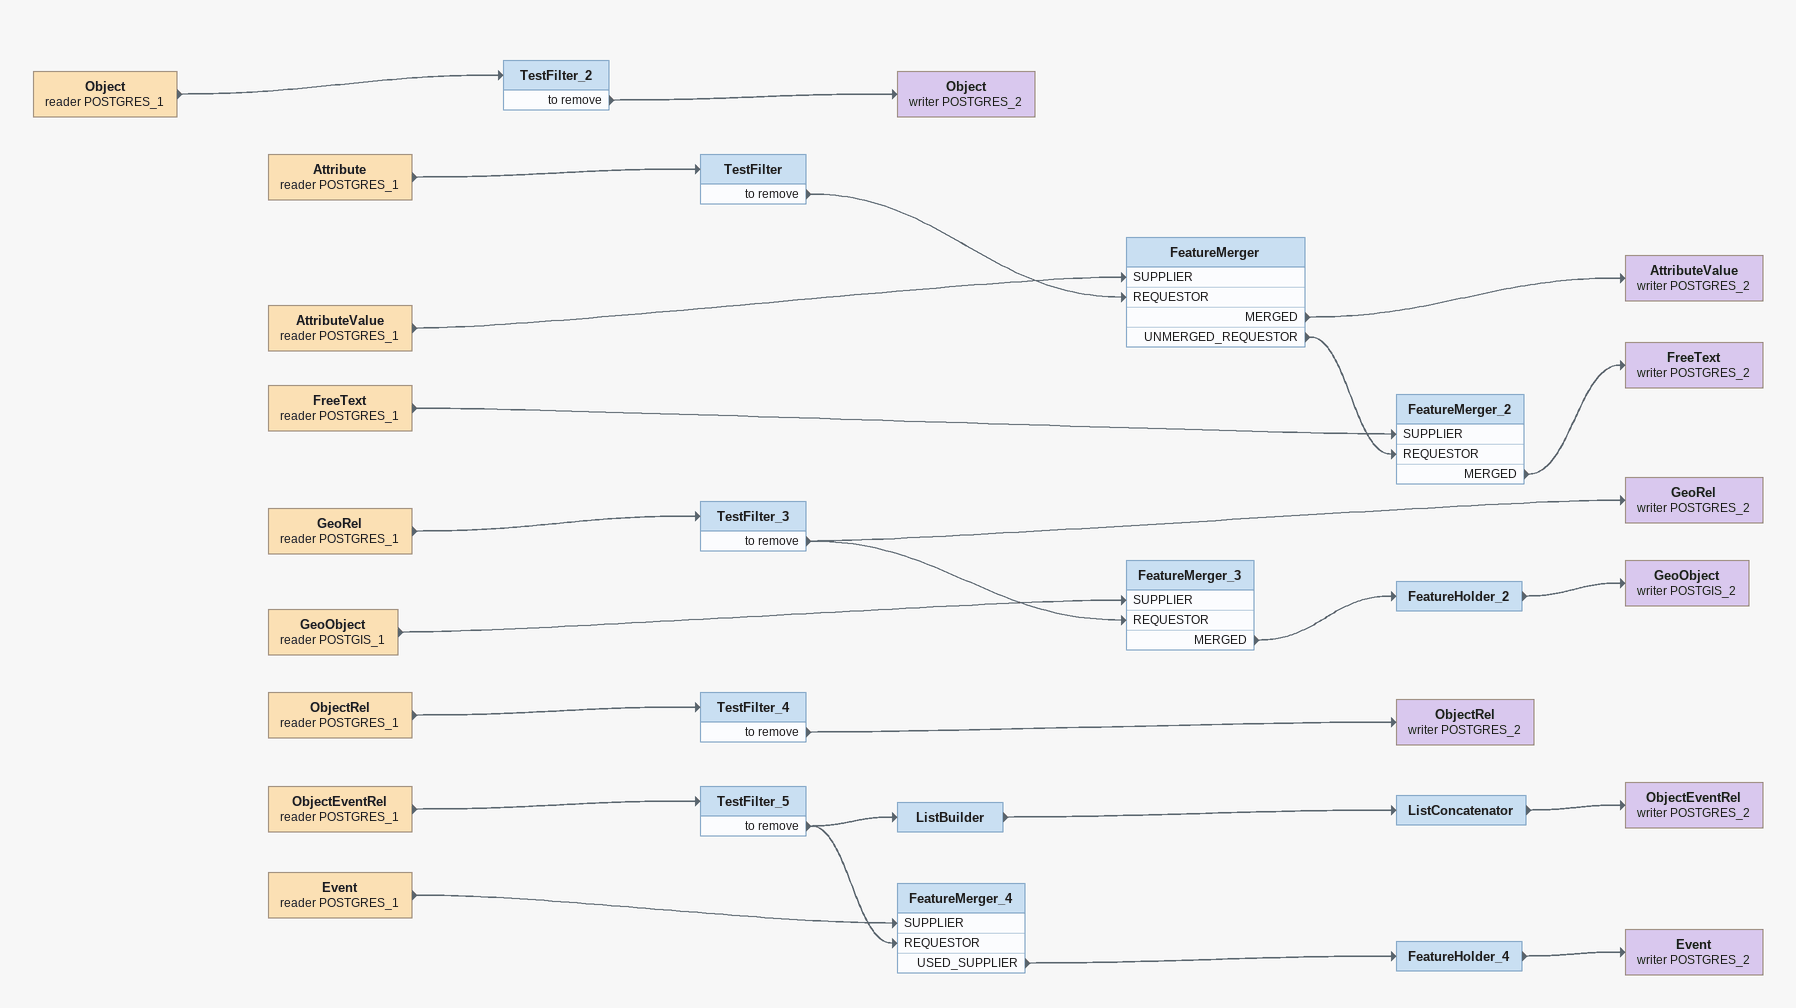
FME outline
Object (reader POSTGRES_1)
    -> TestFilter_2
TestFilter_2
    to remove -> Object (writer POSTGRES_2)
Object (writer POSTGRES_2)
ObjectRel (reader POSTGRES_1)
    -> TestFilter_4
TestFilter_4
    to remove -> ObjectRel (writer POSTGRES_2)
ObjectRel (writer POSTGRES_2)
ObjectEventRel (reader POSTGRES_1)
    -> TestFilter_5
TestFilter_5
    to remove -> ListBuilder
    to remove -> FeatureMerger_4 [REQUESTOR]
ListBuilder
    -> ListConcatenator
ListConcatenator
    -> ObjectEventRel (writer POSTGRES_2)
ObjectEventRel (writer POSTGRES_2)
Event (reader POSTGRES_1)
    -> FeatureMerger_4 [SUPPLIER]
FeatureMerger_4
    USED_SUPPLIER -> FeatureHolder_4
FeatureHolder_4
    -> Event (writer POSTGRES_2)
Event (writer POSTGRES_2)
Attribute (reader POSTGRES_1)
    -> TestFilter
TestFilter
    to remove -> FeatureMerger [REQUESTOR]
AttributeValue (reader POSTGRES_1)
    -> FeatureMerger [SUPPLIER]
FeatureMerger
    MERGED -> AttributeValue (writer POSTGRES_2)
    UNMERGED_REQUESTOR -> FeatureMerger_2 [REQUESTOR]
AttributeValue (writer POSTGRES_2)
FreeText (reader POSTGRES_1)
    -> FeatureMerger_2 [SUPPLIER]
FeatureMerger_2
    MERGED -> FreeText (writer POSTGRES_2)
FreeText (writer POSTGRES_2)
GeoRel (reader POSTGRES_1)
    -> TestFilter_3
TestFilter_3
    to remove -> FeatureMerger_3 [REQUESTOR]
    to remove -> GeoRel (writer POSTGRES_2)
GeoRel (writer POSTGRES_2)
GeoObject (reader POSTGIS_1)
    -> FeatureMerger_3 [SUPPLIER]
FeatureMerger_3
    MERGED -> FeatureHolder_2
FeatureHolder_2
    -> GeoObject (writer POSTGIS_2)
GeoObject (writer POSTGIS_2)
